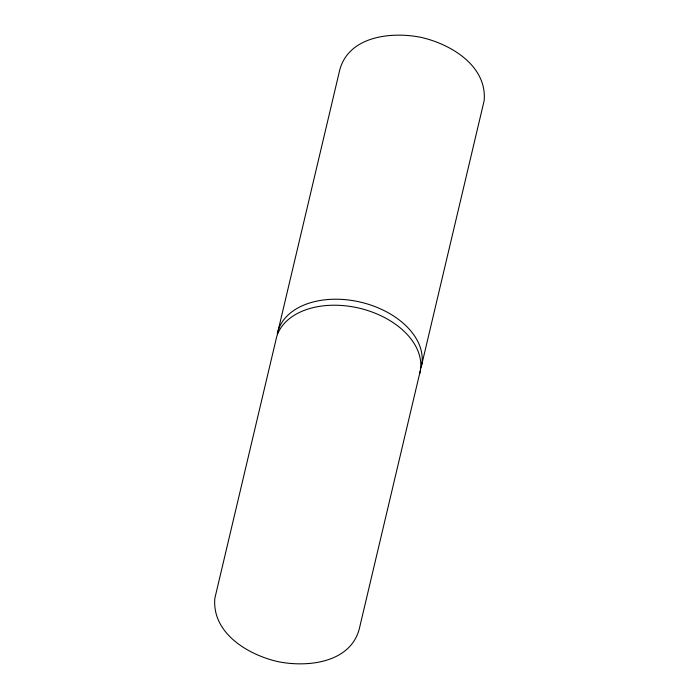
<?xml version="1.0" encoding="UTF-8"?>
<svg xmlns="http://www.w3.org/2000/svg" width="699" height="699" viewBox="0 0 699 699"><rect width="100%" height="100%" fill="white"/><g stroke="black" fill="none" stroke-linecap="round" stroke-linejoin="round"><path stroke-width="1.05" d="M420.265 370.916L359.207 629.231C349.972 663.106 307.28 667.501 278.219 661.691C248.398 655.033 211.884 633.364 214.829 598.414L275.895 340.098A73.841 48.633 13.3 0 1 359.225 308.163A73.841 48.633 13.3 0 1 419.54 374M421.689 364.904L484.171 100.586C487.116 65.636 450.602 43.967 420.781 37.309C391.72 31.499 349.028 35.894 339.793 69.769L277.311 334.096A73.841 48.633 13.3 0 1 360.649 302.16A73.841 48.633 13.3 0 1 420.964 367.989"/></g></svg>
